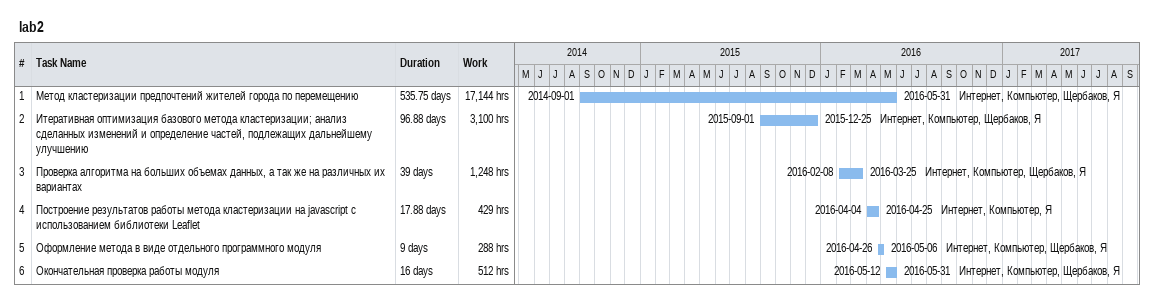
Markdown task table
lab2

| ID | Task | Duration | Start | Finish | Resources | Work (h) |
|---|---|---|---|---|---|---|
| 1 | Метод кластеризации предпочтений жителей города по перемещению | 535.75d | 2014-09-01 | 2016-05-31 | Интернет, Компьютер, Щербаков, Я | 17144 |
| 2 | Итеративная оптимизация базового метода кластеризации; анализ сделанных изменений и определение частей, подлежащих дальнейшему улучшению | 96.88d | 2015-09-01 | 2015-12-25 | Интернет, Компьютер, Щербаков, Я | 3100 |
| 3 | Проверка алгоритма на больших объемах данных, а так же на различных их вариантах | 39d | 2016-02-08 | 2016-03-25 | Интернет, Компьютер, Щербаков, Я | 1248 |
| 4 | Построение результатов работы метода кластеризации на javascript с использованием библиотеки Leaflet | 17.88d | 2016-04-04 | 2016-04-25 | Интернет, Компьютер, Я | 429 |
| 5 | Оформление метода в виде отдельного программного модуля | 9d | 2016-04-26 | 2016-05-06 | Интернет, Компьютер, Щербаков, Я | 288 |
| 6 | Окончательная проверка работы модуля | 16d | 2016-05-12 | 2016-05-31 | Интернет, Компьютер, Щербаков, Я | 512 |
